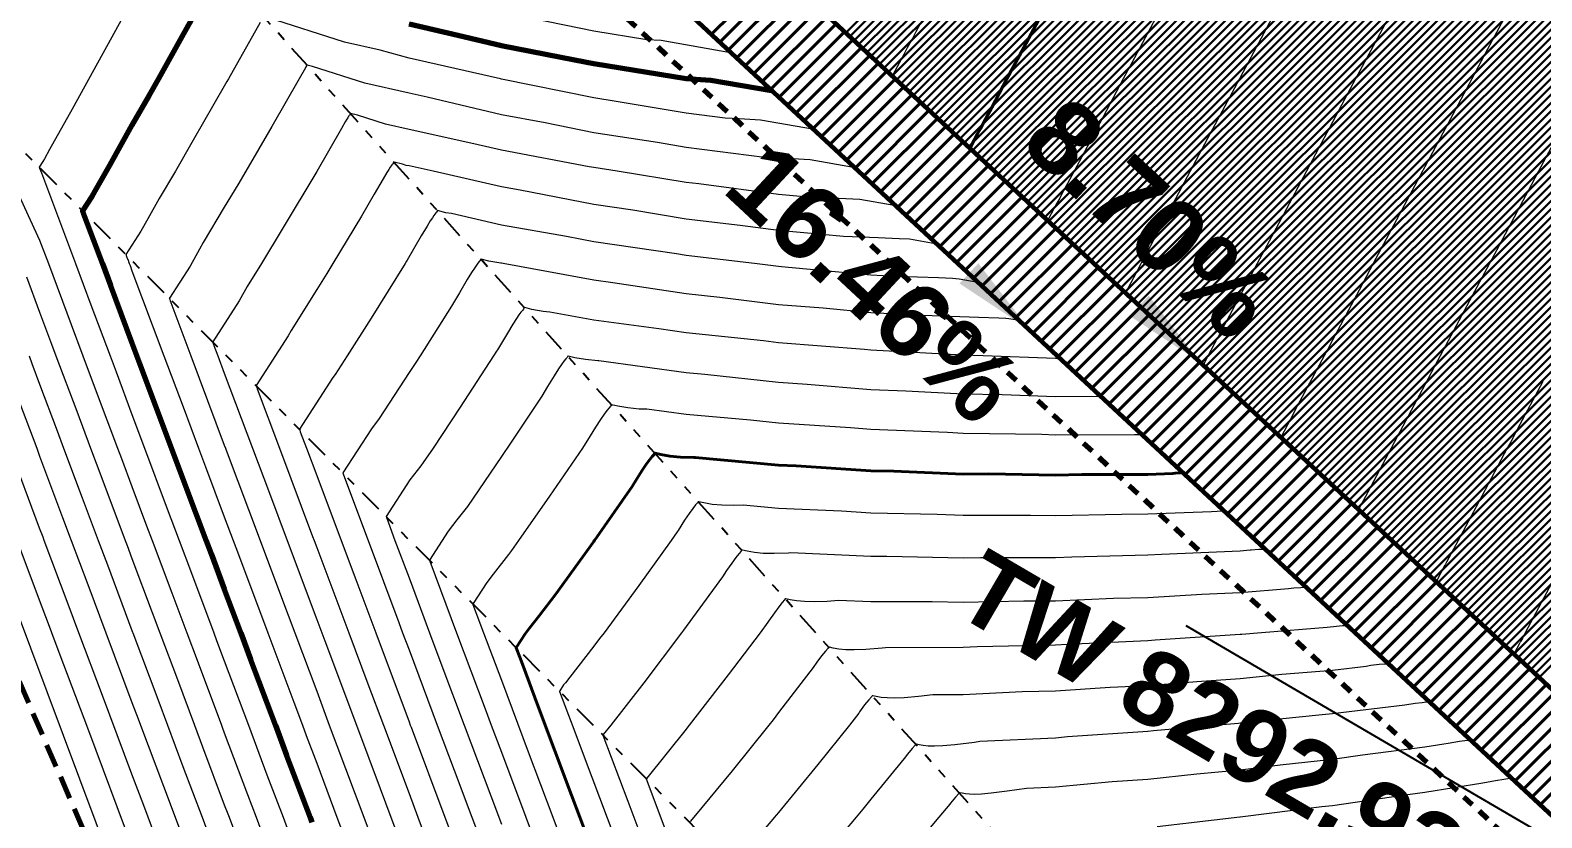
# Model space of a CAD drawing. Extents: x 2799052 to 2815686, y 1319509 to 1336143.
# Drawn here: x 2807522.79 to 2807539.16, y 1327773.64 to 1327782.17 of the extents above; entities that cross this region are included whole.
import ezdxf

# ---------------------------------------------------------------- set-up
doc = ezdxf.new("R2010")
doc.units = 0
doc.header["$LTSCALE"] = 0.5
doc.header["$MEASUREMENT"] = 0
for name, pattern in [('DASHED', [0.75, 0.5, -0.25]), ('DIVIDE', [1.25, 0.5, -0.25, 0, -0.25, 0, -0.25]), ('HIDDEN', [0.375, 0.25, -0.125])]:
    doc.linetypes.add(name, pattern=pattern)
for name, color, linetype, lineweight in [('C-PRKG-CONC', 2, 'Continuous', 40), ('C-Road-Asph-Hach', 110, 'Continuous', 30), ('C-Strm-Foun-Dran', 6, 'HIDDEN', 70), ('C-TOPO-BDRY', 5, 'DASHED', 70), ('C-Topo-Cont-10th', 8, 'Continuous', 13), ('C-TOPO-CONT-1FT', 7, 'Continuous', 40), ('C-TOPO-CONT-5FT', 6, 'Continuous', 70), ('C-Topo-Ridg', 160, 'DIVIDE', 25), ('C-TOPO-SLOP', 1, 'Continuous', 25), ('C-TOPO-SPOT', 2, 'Continuous', 25), ('C-WALL', 6, 'Continuous', 60), ('C-Wall-Hach', 130, 'Continuous', 40)]:
    doc.layers.add(name, color=color, linetype=linetype, lineweight=lineweight)
doc.layers.add('C-Road-Asph-Hach-Bdry', color=64, linetype='Continuous', lineweight=25, plot=False)
doc.layers.add('C-TOPO-USER', color=40, linetype='Continuous')
doc.styles.add('Swiss 721 BT', font='swissb.ttf', dxfattribs={"height": 2})

msp = doc.modelspace()

# ---------------------------------------------------------------- linework, layer by layer
at = {"layer": 'C-PRKG-CONC'}
msp.add_line((2807544.894, 1327769.795), (2807526.593, 1327786.827), dxfattribs=at)
at = {"layer": 'C-Road-Asph-Hach', "linetype": 'Continuous'}
for p, q in [((2807531.624, 1327782.145), (2807540.242, 1327790.763)), ((2807531.67, 1327782.103), (2807540.287, 1327790.72)), ((2807531.715, 1327782.06), (2807540.333, 1327790.677)), ((2807531.761, 1327782.018), (2807540.378, 1327790.634)), ((2807531.807, 1327781.975), (2807540.423, 1327790.591)), ((2807531.853, 1327781.932), (2807540.469, 1327790.548)), ((2807531.899, 1327781.89), (2807540.514, 1327790.505)), ((2807531.944, 1327781.847), (2807540.56, 1327790.462)), ((2807531.99, 1327781.804), (2807540.605, 1327790.419)), ((2807532.036, 1327781.762), (2807540.65, 1327790.376)), ((2807532.082, 1327781.719), (2807540.696, 1327790.333)), ((2807532.127, 1327781.677), (2807540.741, 1327790.29)), ((2807532.173, 1327781.634), (2807540.787, 1327790.247)), ((2807532.219, 1327781.591), (2807540.832, 1327790.204)), ((2807532.265, 1327781.549), (2807540.877, 1327790.161)), ((2807532.311, 1327781.506), (2807540.923, 1327790.118)), ((2807532.356, 1327781.464), (2807540.968, 1327790.075)), ((2807532.402, 1327781.421), (2807541.013, 1327790.032)), ((2807532.448, 1327781.378), (2807541.059, 1327789.989)), ((2807532.494, 1327781.336), (2807541.104, 1327789.946)), ((2807532.539, 1327781.293), (2807541.15, 1327789.903)), ((2807532.585, 1327781.251), (2807541.195, 1327789.86)), ((2807532.631, 1327781.208), (2807541.24, 1327789.817)), ((2807532.677, 1327781.165), (2807541.286, 1327789.774)), ((2807532.723, 1327781.123), (2807541.331, 1327789.731)), ((2807532.768, 1327781.08), (2807541.377, 1327789.688)), ((2807532.814, 1327781.038), (2807541.422, 1327789.645)), ((2807532.86, 1327780.995), (2807541.467, 1327789.602)), ((2807532.906, 1327780.952), (2807541.513, 1327789.559)), ((2807532.952, 1327780.91), (2807541.558, 1327789.516)), ((2807532.997, 1327780.867), (2807541.604, 1327789.473)), ((2807533.043, 1327780.825), (2807541.649, 1327789.43)), ((2807533.089, 1327780.782), (2807541.694, 1327789.387)), ((2807533.135, 1327780.739), (2807541.74, 1327789.344)), ((2807533.18, 1327780.697), (2807541.785, 1327789.301)), ((2807533.226, 1327780.654), (2807541.831, 1327789.258)), ((2807533.272, 1327780.611), (2807541.876, 1327789.215)), ((2807533.318, 1327780.569), (2807541.921, 1327789.172)), ((2807533.364, 1327780.526), (2807541.967, 1327789.129)), ((2807533.409, 1327780.484), (2807542.012, 1327789.087)), ((2807533.455, 1327780.441), (2807542.058, 1327789.044)), ((2807533.501, 1327780.398), (2807542.103, 1327789.001)), ((2807533.547, 1327780.356), (2807542.148, 1327788.958)), ((2807533.592, 1327780.313), (2807542.194, 1327788.915)), ((2807533.638, 1327780.271), (2807542.239, 1327788.872)), ((2807533.684, 1327780.228), (2807542.285, 1327788.829)), ((2807533.73, 1327780.185), (2807542.33, 1327788.786)), ((2807533.776, 1327780.143), (2807542.375, 1327788.743)), ((2807533.821, 1327780.1), (2807542.421, 1327788.7)), ((2807533.867, 1327780.058), (2807542.466, 1327788.657)), ((2807533.913, 1327780.015), (2807542.512, 1327788.614)), ((2807533.959, 1327779.972), (2807542.557, 1327788.571)), ((2807534.004, 1327779.93), (2807542.602, 1327788.528)), ((2807534.05, 1327779.887), (2807542.648, 1327788.485)), ((2807534.096, 1327779.845), (2807542.693, 1327788.442)), ((2807534.142, 1327779.802), (2807542.738, 1327788.399)), ((2807534.188, 1327779.759), (2807542.784, 1327788.356)), ((2807534.233, 1327779.717), (2807542.829, 1327788.313)), ((2807534.279, 1327779.674), (2807542.875, 1327788.27)), ((2807534.325, 1327779.632), (2807542.92, 1327788.227)), ((2807534.371, 1327779.589), (2807542.965, 1327788.184)), ((2807534.417, 1327779.546), (2807543.011, 1327788.141)), ((2807534.462, 1327779.504), (2807543.056, 1327788.098)), ((2807534.508, 1327779.461), (2807543.102, 1327788.055)), ((2807534.554, 1327779.418), (2807543.147, 1327788.012)), ((2807534.6, 1327779.376), (2807543.192, 1327787.969)), ((2807534.645, 1327779.333), (2807543.238, 1327787.926)), ((2807534.691, 1327779.291), (2807543.283, 1327787.883)), ((2807534.737, 1327779.248), (2807543.329, 1327787.84)), ((2807534.783, 1327779.205), (2807543.374, 1327787.797)), ((2807534.829, 1327779.163), (2807543.419, 1327787.754)), ((2807534.874, 1327779.12), (2807543.465, 1327787.711)), ((2807534.92, 1327779.078), (2807543.51, 1327787.668)), ((2807534.966, 1327779.035), (2807543.556, 1327787.625)), ((2807535.012, 1327778.992), (2807543.601, 1327787.582)), ((2807535.057, 1327778.95), (2807543.646, 1327787.539)), ((2807535.103, 1327778.907), (2807543.692, 1327787.496)), ((2807535.149, 1327778.865), (2807543.737, 1327787.453)), ((2807535.195, 1327778.822), (2807543.783, 1327787.41)), ((2807535.241, 1327778.779), (2807543.828, 1327787.367)), ((2807535.286, 1327778.737), (2807543.873, 1327787.324)), ((2807535.332, 1327778.694), (2807543.919, 1327787.281)), ((2807535.378, 1327778.652), (2807543.964, 1327787.238)), ((2807535.424, 1327778.609), (2807544.01, 1327787.195)), ((2807535.469, 1327778.566), (2807544.055, 1327787.152)), ((2807535.515, 1327778.524), (2807544.1, 1327787.109)), ((2807535.561, 1327778.481), (2807544.146, 1327787.066)), ((2807535.607, 1327778.439), (2807544.191, 1327787.023)), ((2807535.653, 1327778.396), (2807544.237, 1327786.98)), ((2807535.698, 1327778.353), (2807544.282, 1327786.937)), ((2807535.744, 1327778.311), (2807544.327, 1327786.894)), ((2807535.79, 1327778.268), (2807544.373, 1327786.851)), ((2807535.836, 1327778.225), (2807544.418, 1327786.808)), ((2807535.882, 1327778.183), (2807544.463, 1327786.765)), ((2807535.927, 1327778.14), (2807544.509, 1327786.722)), ((2807535.973, 1327778.098), (2807544.554, 1327786.679)), ((2807536.019, 1327778.055), (2807544.6, 1327786.636)), ((2807536.065, 1327778.012), (2807544.645, 1327786.593)), ((2807536.11, 1327777.97), (2807544.69, 1327786.55)), ((2807536.156, 1327777.927), (2807544.736, 1327786.507)), ((2807536.202, 1327777.885), (2807544.781, 1327786.464)), ((2807536.248, 1327777.842), (2807544.827, 1327786.421)), ((2807536.294, 1327777.799), (2807544.872, 1327786.378)), ((2807536.339, 1327777.757), (2807544.917, 1327786.335)), ((2807536.385, 1327777.714), (2807544.963, 1327786.292)), ((2807536.431, 1327777.672), (2807545.008, 1327786.249)), ((2807536.477, 1327777.629), (2807545.054, 1327786.206)), ((2807536.522, 1327777.586), (2807545.099, 1327786.163)), ((2807536.568, 1327777.544), (2807545.144, 1327786.12)), ((2807536.614, 1327777.501), (2807545.19, 1327786.077)), ((2807536.66, 1327777.459), (2807545.235, 1327786.034)), ((2807536.706, 1327777.416), (2807545.281, 1327785.991)), ((2807536.751, 1327777.373), (2807545.326, 1327785.948)), ((2807536.797, 1327777.331), (2807545.371, 1327785.905)), ((2807536.843, 1327777.288), (2807545.417, 1327785.862)), ((2807536.889, 1327777.246), (2807545.462, 1327785.819)), ((2807536.934, 1327777.203), (2807545.508, 1327785.776)), ((2807536.98, 1327777.16), (2807545.553, 1327785.733)), ((2807537.026, 1327777.118), (2807545.598, 1327785.69)), ((2807537.072, 1327777.075), (2807545.644, 1327785.647)), ((2807537.118, 1327777.032), (2807545.689, 1327785.604)), ((2807537.163, 1327776.99), (2807545.735, 1327785.561)), ((2807537.209, 1327776.947), (2807545.78, 1327785.518)), ((2807537.255, 1327776.905), (2807545.825, 1327785.475)), ((2807537.301, 1327776.862), (2807545.871, 1327785.432)), ((2807537.347, 1327776.819), (2807545.916, 1327785.389)), ((2807537.392, 1327776.777), (2807545.962, 1327785.346)), ((2807537.438, 1327776.734), (2807546.007, 1327785.303)), ((2807537.484, 1327776.692), (2807546.052, 1327785.26)), ((2807537.53, 1327776.649), (2807546.098, 1327785.217)), ((2807537.575, 1327776.606), (2807546.143, 1327785.174)), ((2807537.621, 1327776.564), (2807546.189, 1327785.131)), ((2807537.667, 1327776.521), (2807546.234, 1327785.088)), ((2807537.713, 1327776.479), (2807546.279, 1327785.045)), ((2807537.759, 1327776.436), (2807546.325, 1327785.002)), ((2807537.804, 1327776.393), (2807546.37, 1327784.959)), ((2807537.85, 1327776.351), (2807546.415, 1327784.916)), ((2807537.896, 1327776.308), (2807546.461, 1327784.873)), ((2807537.942, 1327776.266), (2807546.506, 1327784.83)), ((2807537.987, 1327776.223), (2807546.552, 1327784.787)), ((2807538.033, 1327776.18), (2807546.597, 1327784.744)), ((2807538.079, 1327776.138), (2807546.642, 1327784.701)), ((2807538.125, 1327776.095), (2807546.688, 1327784.658)), ((2807538.171, 1327776.053), (2807546.733, 1327784.615)), ((2807538.216, 1327776.01), (2807546.779, 1327784.572)), ((2807538.262, 1327775.967), (2807546.824, 1327784.529)), ((2807538.308, 1327775.925), (2807546.869, 1327784.486)), ((2807538.354, 1327775.882), (2807546.915, 1327784.443)), ((2807538.399, 1327775.839), (2807546.96, 1327784.4)), ((2807538.445, 1327775.797), (2807547.006, 1327784.357)), ((2807538.491, 1327775.754), (2807547.051, 1327784.314)), ((2807538.537, 1327775.712), (2807547.096, 1327784.271)), ((2807538.583, 1327775.669), (2807547.142, 1327784.228)), ((2807538.628, 1327775.626), (2807547.187, 1327784.185)), ((2807538.674, 1327775.584), (2807547.233, 1327784.142)), ((2807538.72, 1327775.541), (2807547.278, 1327784.099)), ((2807538.766, 1327775.499), (2807547.323, 1327784.056)), ((2807538.812, 1327775.456), (2807547.369, 1327784.013)), ((2807538.857, 1327775.413), (2807547.414, 1327783.97)), ((2807538.903, 1327775.371), (2807547.46, 1327783.927)), ((2807538.949, 1327775.328), (2807547.505, 1327783.884)), ((2807538.995, 1327775.286), (2807547.55, 1327783.841)), ((2807539.04, 1327775.243), (2807547.596, 1327783.798)), ((2807539.086, 1327775.2), (2807547.641, 1327783.755)), ((2807539.132, 1327775.158), (2807547.687, 1327783.712)), ((2807534.371, 1327779.589), (2807534.371, 1327779.589)), ((2807537.301, 1327776.862), (2807537.301, 1327776.862))]:
    msp.add_line(p, q, dxfattribs=at)
at = {"layer": 'C-Road-Asph-Hach-Bdry'}
msp.add_line((2807544.894, 1327769.795), (2807507.963, 1327804.165), dxfattribs=at)
msp.add_circle((2807368.688, 1327825.522), 8317.007, dxfattribs=at)
at = {"layer": 'C-Strm-Foun-Dran'}
msp.add_line((2807511.8, 1327798.546), (2807546.434, 1327766.313), dxfattribs=at)
at = {"layer": 'C-TOPO-BDRY'}
msp.add_line((2807520.891, 1327779.246, 8305.199), (2807526.788, 1327765.579, 8305.199), dxfattribs=at)
at = {"layer": 'C-Topo-Cont-10th'}
for points, elevation in [([(2807539.281, 1327785.644), (2807539.146, 1327785.392), (2807538.895, 1327784.922), (2807538.798, 1327784.74), (2807538.746, 1327784.644), (2807538.45, 1327784.089), (2807538.212, 1327783.644), (2807538.102, 1327783.437), (2807537.895, 1327783.049), (2807537.754, 1327782.785), (2807537.678, 1327782.644), (2807537.406, 1327782.133), (2807537.145, 1327781.644), (2807537.058, 1327781.481), (2807536.895, 1327781.175), (2807536.71, 1327780.828), (2807536.612, 1327780.644), (2807536.363, 1327780.176), (2807536.079, 1327779.644), (2807536.015, 1327779.523), (2807535.895, 1327779.298), (2807535.668, 1327778.871)], 8291.7), ([(2807539.27, 1327783.269), (2807538.936, 1327782.644), (2807538.922, 1327782.617), (2807538.895, 1327782.567), (2807538.574, 1327781.965), (2807538.403, 1327781.644), (2807538.226, 1327781.313), (2807537.895, 1327780.692), (2807537.878, 1327780.66), (2807537.869, 1327780.644), (2807537.531, 1327780.008), (2807537.337, 1327779.644), (2807537.183, 1327779.355), (2807536.895, 1327778.814), (2807536.836, 1327778.703), (2807536.805, 1327778.644)], 8291.6), ([(2807532.645, 1327782.644), (2807532.384, 1327782.155), (2807532.346, 1327782.083), (2807532.291, 1327781.981), (2807532.252, 1327781.909), (2807532.224, 1327781.856), (2807532.202, 1327781.815), (2807532.135, 1327781.688), (2807532.128, 1327781.676)], 8292.1), ([(2807523.895, 1327782.492), (2807523.248, 1327781.315), (2807523.002, 1327780.878), (2807522.947, 1327780.78), (2807522.929, 1327780.748), (2807522.89, 1327780.689), (2807522.89, 1327780.689), (2807522.89, 1327780.688), (2807522.89, 1327780.688), (2807522.891, 1327780.686), (2807522.892, 1327780.684), (2807522.894, 1327780.677), (2807522.914, 1327780.625), (2807523.282, 1327779.644), (2807523.449, 1327779.197), (2807523.657, 1327778.644), (2807523.722, 1327778.47), (2807523.895, 1327778.007), (2807524.031, 1327777.644), (2807524.267, 1327777.015), (2807524.406, 1327776.644), (2807524.539, 1327776.288), (2807524.781, 1327775.644), (2807524.812, 1327775.561), (2807524.895, 1327775.339), (2807525.156, 1327774.644), (2807525.357, 1327774.106), (2807525.531, 1327773.644), (2807525.63, 1327773.379)], 8295.1), ([(2807535.069, 1327782.469), (2807534.895, 1327782.143), (2807534.721, 1327781.817), (2807534.629, 1327781.644), (2807534.374, 1327781.165), (2807534.096, 1327780.644), (2807534.026, 1327780.513), (2807533.98, 1327780.428), (2807533.941, 1327780.353), (2807533.911, 1327780.297), (2807533.817, 1327780.12), (2807533.811, 1327780.11)], 8291.9), ([(2807525.283, 1327782.255), (2807524.939, 1327781.644), (2807524.923, 1327781.615), (2807524.895, 1327781.567), (2807524.559, 1327780.979), (2807524.367, 1327780.644), (2807524.191, 1327780.347), (2807524.067, 1327780.127), (2807523.992, 1327779.994), (2807523.83, 1327779.743), (2807523.829, 1327779.742), (2807523.829, 1327779.742), (2807523.831, 1327779.738), (2807523.833, 1327779.732), (2807523.837, 1327779.721), (2807523.848, 1327779.693), (2807523.849, 1327779.69), (2807523.866, 1327779.644), (2807523.874, 1327779.622), (2807523.895, 1327779.566), (2807524.241, 1327778.644), (2807524.448, 1327778.09), (2807524.616, 1327777.644), (2807524.692, 1327777.44), (2807524.895, 1327776.898), (2807524.991, 1327776.644), (2807525.048, 1327776.491), (2807525.365, 1327775.644), (2807525.647, 1327774.891), (2807525.74, 1327774.644), (2807525.782, 1327774.531), (2807525.895, 1327774.23), (2807526.115, 1327773.644), (2807526.247, 1327773.292)], 8294.9), ([(2807531.28, 1327781.1), (2807531.263, 1327781.1), (2807530.702, 1327781.198), (2807530.471, 1327781.211), (2807530.32, 1327781.218), (2807529.895, 1327781.272), (2807529.137, 1327781.401), (2807528.895, 1327781.439), (2807527.898, 1327781.641), (2807527.895, 1327781.642), (2807527.886, 1327781.644), (2807526.895, 1327781.869), (2807526.582, 1327781.956), (2807526.195, 1327782.044), (2807525.362, 1327782.309)], 8294.9), ([(2807530.39, 1327781.928), (2807530.376, 1327781.928), (2807529.626, 1327782.059), (2807529.471, 1327782.068), (2807528.895, 1327782.161), (2807528.243, 1327782.295)], 8295.1), ([(2807536.238, 1327782.301), (2807535.895, 1327781.659), (2807535.89, 1327781.649), (2807535.887, 1327781.644), (2807535.542, 1327780.997), (2807535.354, 1327780.644), (2807535.194, 1327780.344), (2807534.895, 1327779.782), (2807534.847, 1327779.692), (2807534.844, 1327779.687), (2807534.799, 1327779.602), (2807534.765, 1327779.537), (2807534.657, 1327779.335), (2807534.653, 1327779.326)], 8291.8), ([(2807531.724, 1327780.686), (2807531.707, 1327780.686), (2807531.24, 1327780.768), (2807531.048, 1327780.779), (2807530.746, 1327780.792), (2807529.895, 1327780.901), (2807529.585, 1327780.954), (2807528.895, 1327781.061), (2807528.371, 1327781.167), (2807527.895, 1327781.256), (2807527.091, 1327781.448), (2807526.895, 1327781.491), (2807526.418, 1327781.598), (2807525.85, 1327781.779), (2807525.791, 1327781.794), (2807525.789, 1327781.794), (2807525.779, 1327781.775), (2807525.773, 1327781.765), (2807525.705, 1327781.644), (2807525.409, 1327781.129), (2807525.128, 1327780.644), (2807525.041, 1327780.498), (2807524.895, 1327780.256), (2807524.667, 1327779.871), (2807524.627, 1327779.8), (2807524.524, 1327779.616), (2807524.3, 1327779.27), (2807524.299, 1327779.269), (2807524.299, 1327779.269), (2807524.301, 1327779.263), (2807524.304, 1327779.255), (2807524.309, 1327779.24), (2807524.316, 1327779.223), (2807524.533, 1327778.644), (2807524.895, 1327777.678), (2807524.908, 1327777.644), (2807524.916, 1327777.623), (2807525.283, 1327776.644), (2807525.515, 1327776.024), (2807525.658, 1327775.644), (2807525.895, 1327775.01), (2807526.032, 1327774.644), (2807526.115, 1327774.424), (2807526.407, 1327773.644), (2807526.714, 1327772.824)], 8294.8), ([(2807532.169, 1327780.272), (2807532.15, 1327780.272), (2807531.778, 1327780.337), (2807531.625, 1327780.346), (2807531.321, 1327780.36), (2807531.173, 1327780.366), (2807530.895, 1327780.391), (2807530.033, 1327780.506), (2807529.895, 1327780.522), (2807529.15, 1327780.644), (2807528.895, 1327780.683), (2807528.845, 1327780.693), (2807527.895, 1327780.871), (2807527.596, 1327780.942), (2807526.895, 1327781.096), (2807526.64, 1327781.153), (2807526.337, 1327781.25), (2807526.263, 1327781.269), (2807526.26, 1327781.268), (2807526.249, 1327781.249), (2807526.248, 1327781.247), (2807526.245, 1327781.244), (2807526.242, 1327781.239), (2807526.237, 1327781.233), (2807526.231, 1327781.223), (2807526.222, 1327781.208), (2807526.205, 1327781.179), (2807526.163, 1327781.108), (2807525.895, 1327780.643), (2807525.895, 1327780.643), (2807525.522, 1327780.016), (2807525.297, 1327779.644), (2807525.143, 1327779.395), (2807525.056, 1327779.239), (2807524.769, 1327778.797), (2807524.768, 1327778.796), (2807524.768, 1327778.795), (2807524.771, 1327778.789), (2807524.775, 1327778.778), (2807524.782, 1327778.759), (2807524.783, 1327778.755), (2807524.825, 1327778.644), (2807524.895, 1327778.457), (2807525.2, 1327777.644), (2807525.383, 1327777.156), (2807525.575, 1327776.644), (2807525.895, 1327775.789), (2807525.95, 1327775.644), (2807525.982, 1327775.556), (2807526.325, 1327774.644), (2807526.582, 1327773.957), (2807526.699, 1327773.644), (2807526.895, 1327773.121)], 8294.7), ([(2807539.394, 1327781.145), (2807539.127, 1327780.644), (2807539.046, 1327780.492), (2807538.895, 1327780.209), (2807538.699, 1327779.84), (2807538.594, 1327779.644), (2807538.351, 1327779.187), (2807538.062, 1327778.644), (2807538.004, 1327778.535), (2807537.895, 1327778.33), (2807537.657, 1327777.882), (2807537.53, 1327777.644), (2807537.31, 1327777.228)], 8291.5), ([(2807522.55, 1327780.644), (2807522.895, 1327779.896), (2807522.99, 1327779.644), (2807523.236, 1327778.985), (2807523.364, 1327778.644), (2807523.509, 1327778.258), (2807523.739, 1327777.644), (2807523.782, 1327777.53), (2807523.895, 1327777.228), (2807524.054, 1327776.803), (2807524.114, 1327776.644), (2807524.327, 1327776.075), (2807524.489, 1327775.644), (2807524.6, 1327775.348), (2807524.864, 1327774.644), (2807524.872, 1327774.621), (2807524.895, 1327774.56), (2807525.145, 1327773.893), (2807525.239, 1327773.644), (2807525.418, 1327773.166)], 8295.2), ([(2807532.614, 1327779.858), (2807532.593, 1327779.858), (2807532.316, 1327779.907), (2807532.202, 1327779.913), (2807531.975, 1327779.924), (2807531.601, 1327779.938), (2807530.895, 1327780.002), (2807530.481, 1327780.057), (2807529.895, 1327780.126), (2807529.318, 1327780.221), (2807528.895, 1327780.283), (2807528.1, 1327780.438), (2807527.895, 1327780.474), (2807527.156, 1327780.644), (2807526.895, 1327780.701), (2807526.863, 1327780.708), (2807526.825, 1327780.72), (2807526.734, 1327780.743), (2807526.731, 1327780.743), (2807526.721, 1327780.724), (2807526.716, 1327780.72), (2807526.71, 1327780.712), (2807526.703, 1327780.701), (2807526.692, 1327780.687), (2807526.678, 1327780.664), (2807526.656, 1327780.629), (2807526.616, 1327780.561), (2807526.519, 1327780.395), (2807526.382, 1327780.156), (2807526.071, 1327779.644), (2807526.004, 1327779.535), (2807525.895, 1327779.363), (2807525.62, 1327778.919), (2807525.588, 1327778.862), (2807525.239, 1327778.324), (2807525.238, 1327778.322), (2807525.238, 1327778.322), (2807525.241, 1327778.314), (2807525.246, 1327778.301), (2807525.251, 1327778.288), (2807525.492, 1327777.644), (2807525.85, 1327776.688), (2807525.867, 1327776.644), (2807525.895, 1327776.569), (2807526.242, 1327775.644), (2807526.45, 1327775.089), (2807526.617, 1327774.644), (2807526.895, 1327773.901), (2807526.992, 1327773.644), (2807527.049, 1327773.489)], 8294.6), ([(2807533.059, 1327779.444), (2807533.037, 1327779.444), (2807532.854, 1327779.476), (2807532.779, 1327779.481), (2807532.629, 1327779.488), (2807532.173, 1327779.505), (2807532.029, 1327779.51), (2807531.895, 1327779.517), (2807530.93, 1327779.609), (2807530.895, 1327779.612), (2807530.637, 1327779.644), (2807529.895, 1327779.731), (2807529.791, 1327779.748), (2807528.895, 1327779.879), (2807528.602, 1327779.937), (2807527.895, 1327780.061), (2807527.354, 1327780.185), (2807527.294, 1327780.195), (2807527.205, 1327780.218), (2807527.202, 1327780.217), (2807527.192, 1327780.2), (2807527.185, 1327780.192), (2807527.176, 1327780.18), (2807527.164, 1327780.164), (2807527.148, 1327780.14), (2807527.125, 1327780.106), (2807527.091, 1327780.049), (2807527.028, 1327779.944), (2807526.876, 1327779.682), (2807526.869, 1327779.67), (2807526.853, 1327779.644), (2807526.486, 1327779.053), (2807526.227, 1327778.644), (2807526.096, 1327778.442), (2807526.071, 1327778.409), (2807525.709, 1327777.851), (2807525.707, 1327777.849), (2807525.708, 1327777.849), (2807525.711, 1327777.839), (2807525.717, 1327777.824), (2807525.718, 1327777.821), (2807525.784, 1327777.644), (2807525.895, 1327777.348), (2807526.159, 1327776.644), (2807526.318, 1327776.221), (2807526.534, 1327775.644), (2807526.895, 1327774.68), (2807526.909, 1327774.644), (2807526.917, 1327774.622), (2807527.284, 1327773.644), (2807527.517, 1327773.022)], 8294.5), ([(2807533.503, 1327779.03), (2807533.48, 1327779.031), (2807533.392, 1327779.046), (2807533.356, 1327779.048), (2807533.283, 1327779.051), (2807533.063, 1327779.06), (2807532.458, 1327779.081), (2807531.895, 1327779.111), (2807531.378, 1327779.16), (2807530.895, 1327779.198), (2807530.262, 1327779.276), (2807529.895, 1327779.315), (2807529.102, 1327779.436), (2807528.895, 1327779.464), (2807527.916, 1327779.644), (2807527.895, 1327779.647), (2807527.89, 1327779.648), (2807527.76, 1327779.671), (2807527.677, 1327779.692), (2807527.673, 1327779.691), (2807527.663, 1327779.675), (2807527.654, 1327779.665), (2807527.641, 1327779.648), (2807527.624, 1327779.626), (2807527.603, 1327779.594), (2807527.573, 1327779.547), (2807527.525, 1327779.47), (2807527.44, 1327779.326), (2807527.356, 1327779.182), (2807527.015, 1327778.644), (2807526.967, 1327778.571), (2807526.895, 1327778.462), (2807526.573, 1327777.966), (2807526.487, 1327777.854), (2807526.179, 1327777.378), (2807526.177, 1327777.376), (2807526.177, 1327777.375), (2807526.181, 1327777.365), (2807526.185, 1327777.353), (2807526.451, 1327776.644), (2807526.785, 1327775.754), (2807526.826, 1327775.644), (2807526.895, 1327775.46), (2807527.201, 1327774.644), (2807527.384, 1327774.154), (2807527.576, 1327773.644), (2807527.895, 1327772.792)], 8294.4), ([(2807522.751, 1327779.5), (2807522.895, 1327779.116), (2807523.024, 1327778.772), (2807523.072, 1327778.644), (2807523.297, 1327778.045), (2807523.447, 1327777.644), (2807523.569, 1327777.318), (2807523.822, 1327776.644), (2807523.842, 1327776.59), (2807523.895, 1327776.448), (2807524.114, 1327775.863), (2807524.197, 1327775.644), (2807524.387, 1327775.136), (2807524.572, 1327774.644), (2807524.66, 1327774.408), (2807524.895, 1327773.78), (2807524.932, 1327773.681), (2807524.946, 1327773.644), (2807525.205, 1327772.954)], 8295.3), ([(2807533.948, 1327778.616), (2807533.924, 1327778.617), (2807533.922, 1327778.617), (2807533.895, 1327778.617), (2807533.111, 1327778.644), (2807532.887, 1327778.651), (2807531.895, 1327778.705), (2807531.827, 1327778.712), (2807530.895, 1327778.785), (2807530.734, 1327778.805), (2807529.895, 1327778.893), (2807529.6, 1327778.938), (2807528.895, 1327779.032), (2807528.42, 1327779.119), (2807528.348, 1327779.126), (2807528.225, 1327779.147), (2807528.148, 1327779.166), (2807528.143, 1327779.166), (2807528.135, 1327779.15), (2807528.123, 1327779.137), (2807528.106, 1327779.117), (2807528.085, 1327779.088), (2807528.058, 1327779.048), (2807528.02, 1327778.988), (2807527.96, 1327778.89), (2807527.852, 1327778.708), (2807527.844, 1327778.695), (2807527.811, 1327778.644), (2807527.45, 1327778.089), (2807527.155, 1327777.644), (2807527.05, 1327777.489), (2807527.022, 1327777.453), (2807526.904, 1327777.299), (2807526.649, 1327776.905), (2807526.646, 1327776.903), (2807526.647, 1327776.902), (2807526.651, 1327776.89), (2807526.653, 1327776.886), (2807526.743, 1327776.644), (2807526.895, 1327776.239), (2807527.118, 1327775.644), (2807527.252, 1327775.286), (2807527.493, 1327774.644), (2807527.852, 1327773.687), (2807527.868, 1327773.644), (2807527.895, 1327773.571)], 8294.3), ([(2807535.658, 1327778.851), (2807535.619, 1327778.778), (2807535.498, 1327778.551), (2807535.494, 1327778.543)], 8291.7), ([(2807535.668, 1327778.871), (2807535.658, 1327778.851)], 8291.7), ([(2807522.78, 1327778.644), (2807522.811, 1327778.56), (2807522.895, 1327778.337), (2807523.084, 1327777.833), (2807523.155, 1327777.644), (2807523.357, 1327777.105), (2807523.53, 1327776.644), (2807523.629, 1327776.378), (2807523.895, 1327775.669), (2807523.902, 1327775.65), (2807523.905, 1327775.644), (2807524.175, 1327774.923), (2807524.279, 1327774.644), (2807524.447, 1327774.196), (2807524.654, 1327773.644), (2807524.72, 1327773.468)], 8295.4), ([(2807534.393, 1327778.202), (2807534.371, 1327778.203), (2807534.337, 1327778.202), (2807533.895, 1327778.201), (2807533.318, 1327778.221), (2807532.895, 1327778.227), (2807532.276, 1327778.262), (2807531.895, 1327778.277), (2807531.205, 1327778.334), (2807530.895, 1327778.354), (2807530.097, 1327778.442), (2807529.895, 1327778.459), (2807528.949, 1327778.59), (2807528.941, 1327778.59), (2807528.806, 1327778.603), (2807528.691, 1327778.623), (2807528.619, 1327778.641), (2807528.614, 1327778.64), (2807528.606, 1327778.625), (2807528.592, 1327778.61), (2807528.572, 1327778.585), (2807528.546, 1327778.55), (2807528.513, 1327778.502), (2807528.467, 1327778.429), (2807528.395, 1327778.311), (2807528.332, 1327778.206), (2807527.958, 1327777.644), (2807527.933, 1327777.606), (2807527.895, 1327777.552), (2807527.527, 1327777.012), (2807527.414, 1327776.866), (2807527.32, 1327776.743), (2807527.118, 1327776.432), (2807527.116, 1327776.429), (2807527.116, 1327776.429), (2807527.12, 1327776.419), (2807527.41, 1327775.644), (2807527.72, 1327774.819), (2807527.785, 1327774.644), (2807527.895, 1327774.351), (2807528.16, 1327773.644), (2807528.319, 1327773.219)], 8294.2), ([(2807536.805, 1327778.644), (2807536.489, 1327778.05), (2807536.473, 1327778.019), (2807536.339, 1327777.767), (2807536.336, 1327777.76)], 8291.6), ([(2807522.599, 1327778.347), (2807522.863, 1327777.644), (2807522.895, 1327777.557), (2807523.144, 1327776.893), (2807523.238, 1327776.644), (2807523.417, 1327776.165), (2807523.612, 1327775.644), (2807523.895, 1327774.889), (2807523.962, 1327774.711), (2807523.987, 1327774.644), (2807524.235, 1327773.983), (2807524.362, 1327773.644), (2807524.507, 1327773.256), (2807524.737, 1327772.644), (2807524.895, 1327772.222), (2807525.053, 1327771.801), (2807525.112, 1327771.644), (2807525.325, 1327771.074), (2807525.487, 1327770.644), (2807525.841, 1327769.697), (2807525.871, 1327769.618)], 8295.5), ([(2807539.172, 1327778.367), (2807538.895, 1327777.846), (2807538.825, 1327777.714), (2807538.787, 1327777.644), (2807538.478, 1327777.061), (2807538.257, 1327776.644), (2807538.131, 1327776.407), (2807538.127, 1327776.4), (2807538.116, 1327776.378)], 8291.4), ([(2807534.838, 1327777.788), (2807534.817, 1327777.789), (2807534.751, 1327777.787), (2807533.895, 1327777.785), (2807533.749, 1327777.79), (2807532.895, 1327777.804), (2807532.725, 1327777.813), (2807531.895, 1327777.846), (2807531.675, 1327777.864), (2807530.895, 1327777.913), (2807530.592, 1327777.947), (2807529.895, 1327778.008), (2807529.472, 1327778.067), (2807529.388, 1327778.068), (2807529.263, 1327778.08), (2807529.157, 1327778.099), (2807529.091, 1327778.115), (2807529.085, 1327778.114), (2807529.077, 1327778.1), (2807529.061, 1327778.082), (2807529.037, 1327778.053), (2807529.007, 1327778.013), (2807528.969, 1327777.955), (2807528.914, 1327777.87), (2807528.829, 1327777.732), (2807528.821, 1327777.718), (2807528.772, 1327777.644), (2807528.416, 1327777.123), (2807528.082, 1327776.644), (2807528.004, 1327776.535), (2807527.971, 1327776.492), (2807527.805, 1327776.278), (2807527.737, 1327776.188), (2807527.588, 1327775.959), (2807527.586, 1327775.956), (2807527.586, 1327775.955), (2807527.587, 1327775.951), (2807527.703, 1327775.644), (2807527.895, 1327775.13), (2807528.187, 1327774.352), (2807528.452, 1327773.644), (2807528.786, 1327772.752)], 8294.1), ([(2807524.228, 1327771.512), (2807524.222, 1327771.541), (2807524.188, 1327771.723), (2807524.171, 1327771.815), (2807523.685, 1327773.111), (2807522.443, 1327776.424), (2807522.259, 1327776.915), (2807522.041, 1327777.498), (2807521.986, 1327777.644), (2807521.961, 1327777.71), (2807521.895, 1327777.887)], 8295.8), ([(2807524.295, 1327773.043), (2807524.07, 1327773.644), (2807524.022, 1327773.771), (2807523.895, 1327774.11), (2807523.575, 1327774.964), (2807523.32, 1327775.644), (2807523.204, 1327775.953), (2807522.945, 1327776.644), (2807522.932, 1327776.68), (2807522.895, 1327776.778), (2807522.571, 1327777.644)], 8295.6), ([(2807537.177, 1327776.977), (2807537.18, 1327776.982), (2807537.305, 1327777.219), (2807537.31, 1327777.228)], 8291.5), ([(2807525.924, 1327767.58), (2807525.945, 1327767.76), (2807525.954, 1327767.838), (2807525.679, 1327768.572), (2807525.545, 1327768.928), (2807525.452, 1327769.178), (2807524.907, 1327770.632), (2807524.902, 1327770.644), (2807524.9, 1327770.649), (2807524.895, 1327770.663), (2807524.307, 1327772.232), (2807524.153, 1327772.644), (2807524.082, 1327772.831), (2807523.895, 1327773.331), (2807523.426, 1327774.581), (2807523.108, 1327775.431), (2807523.028, 1327775.644), (2807522.992, 1327775.74), (2807522.895, 1327775.998), (2807522.508, 1327777.03)], 8295.7), ([(2807535.727, 1327776.96), (2807535.71, 1327776.961), (2807535.645, 1327776.959), (2807535.584, 1327776.954), (2807534.895, 1327776.927), (2807534.613, 1327776.926), (2807533.895, 1327776.91), (2807533.624, 1327776.914), (2807532.895, 1327776.913), (2807532.614, 1327776.924), (2807531.895, 1327776.939), (2807531.578, 1327776.96), (2807530.895, 1327776.99), (2807530.513, 1327777.026), (2807530.413, 1327777.022), (2807530.282, 1327777.025), (2807530.178, 1327777.035), (2807530.089, 1327777.05), (2807530.033, 1327777.064), (2807530.027, 1327777.063), (2807530.02, 1327777.051), (2807529.998, 1327777.028), (2807529.968, 1327776.989), (2807529.929, 1327776.937), (2807529.879, 1327776.863), (2807529.808, 1327776.752), (2807529.8, 1327776.739), (2807529.733, 1327776.644), (2807529.383, 1327776.156), (2807529.007, 1327775.644), (2807528.959, 1327775.58), (2807528.895, 1327775.498), (2807528.635, 1327775.163), (2807528.589, 1327775.103), (2807528.569, 1327775.078), (2807528.528, 1327775.013), (2807528.525, 1327775.01), (2807528.525, 1327775.009), (2807528.679, 1327774.599), (2807528.79, 1327774.301), (2807529.122, 1327773.417)], 8293.9), ([(2807536.172, 1327776.546), (2807536.157, 1327776.547), (2807536.098, 1327776.545), (2807536.013, 1327776.539), (2807536.002, 1327776.537), (2807535.895, 1327776.529), (2807535.045, 1327776.493), (2807534.895, 1327776.484), (2807534.074, 1327776.464), (2807533.895, 1327776.457), (2807533.083, 1327776.455), (2807532.895, 1327776.451), (2807532.069, 1327776.469), (2807531.895, 1327776.469), (2807531.03, 1327776.509), (2807531.005, 1327776.506), (2807530.848, 1327776.501), (2807530.73, 1327776.503), (2807530.635, 1327776.512), (2807530.555, 1327776.526), (2807530.505, 1327776.539), (2807530.497, 1327776.538), (2807530.491, 1327776.526), (2807530.467, 1327776.5), (2807530.433, 1327776.458), (2807530.39, 1327776.399), (2807530.334, 1327776.317), (2807530.29, 1327776.248), (2807529.895, 1327775.711), (2807529.867, 1327775.672), (2807529.846, 1327775.644), (2807529.436, 1327775.102), (2807529.08, 1327774.644), (2807528.998, 1327774.541), (2807528.997, 1327774.54), (2807528.994, 1327774.536), (2807528.994, 1327774.536), (2807529.263, 1327773.82), (2807529.458, 1327773.299)], 8293.8), ([(2807538.018, 1327776.194), (2807538.02, 1327776.198), (2807538.116, 1327776.378)], 8291.4), ([(2807539.299, 1327776.24), (2807538.983, 1327775.644), (2807538.952, 1327775.586), (2807538.951, 1327775.583), (2807538.935, 1327775.552), (2807538.927, 1327775.537)], 8291.3), ([(2807536.617, 1327776.132), (2807536.603, 1327776.133), (2807536.551, 1327776.132), (2807536.476, 1327776.126), (2807536.42, 1327776.118), (2807535.895, 1327776.077), (2807535.479, 1327776.06), (2807534.895, 1327776.023), (2807534.524, 1327776.014), (2807533.895, 1327775.987), (2807533.552, 1327775.986), (2807532.895, 1327775.972), (2807532.559, 1327775.979), (2807531.895, 1327775.979), (2807531.544, 1327775.995), (2807531.422, 1327775.984), (2807531.282, 1327775.979), (2807531.177, 1327775.982), (2807531.092, 1327775.99), (2807531.021, 1327776.002), (2807530.976, 1327776.013), (2807530.968, 1327776.012), (2807530.962, 1327776.001), (2807530.936, 1327775.973), (2807530.898, 1327775.926), (2807530.851, 1327775.861), (2807530.789, 1327775.77), (2807530.781, 1327775.758), (2807530.697, 1327775.644), (2807530.352, 1327775.187), (2807529.93, 1327774.644), (2807529.914, 1327774.624), (2807529.895, 1327774.601), (2807529.469, 1327774.07), (2807529.467, 1327774.067), (2807529.464, 1327774.063), (2807529.464, 1327774.062), (2807529.847, 1327773.041)], 8293.7), ([(2807537.062, 1327775.719), (2807537.05, 1327775.719), (2807537.005, 1327775.718), (2807536.939, 1327775.713), (2807536.839, 1327775.7), (2807536.127, 1327775.644), (2807535.913, 1327775.626), (2807535.895, 1327775.624), (2807534.975, 1327775.564), (2807534.895, 1327775.557), (2807534.021, 1327775.518), (2807533.895, 1327775.51), (2807533.049, 1327775.49), (2807532.895, 1327775.483), (2807532.056, 1327775.482), (2807532.019, 1327775.478), (2807531.84, 1327775.462), (2807531.717, 1327775.458), (2807531.624, 1327775.46), (2807531.55, 1327775.467), (2807531.487, 1327775.478), (2807531.447, 1327775.488), (2807531.439, 1327775.486), (2807531.434, 1327775.477), (2807531.405, 1327775.445), (2807531.363, 1327775.394), (2807531.312, 1327775.324), (2807531.273, 1327775.266), (2807530.895, 1327774.779), (2807530.837, 1327774.702), (2807530.791, 1327774.644), (2807530.393, 1327774.146), (2807529.979, 1327773.644), (2807529.94, 1327773.598)], 8293.6), ([(2807538.86, 1327775.411), (2807538.861, 1327775.414), (2807538.927, 1327775.537)], 8291.3), ([(2807537.506, 1327775.305), (2807537.496, 1327775.305), (2807537.458, 1327775.304), (2807537.402, 1327775.299), (2807537.31, 1327775.288), (2807537.259, 1327775.279), (2807536.895, 1327775.236), (2807536.348, 1327775.191), (2807535.895, 1327775.144), (2807535.426, 1327775.113), (2807534.895, 1327775.068), (2807534.489, 1327775.049), (2807533.895, 1327775.01), (2807533.536, 1327775.002), (2807532.895, 1327774.973), (2807532.566, 1327774.972), (2807532.413, 1327774.954), (2807532.258, 1327774.94), (2807532.151, 1327774.936), (2807532.071, 1327774.938), (2807532.007, 1327774.944), (2807531.953, 1327774.954), (2807531.919, 1327774.962), (2807531.91, 1327774.961), (2807531.905, 1327774.952), (2807531.874, 1327774.918), (2807531.829, 1327774.862), (2807531.773, 1327774.786), (2807531.765, 1327774.774), (2807531.664, 1327774.644), (2807531.322, 1327774.216), (2807530.895, 1327773.697), (2807530.871, 1327773.667), (2807530.852, 1327773.644)], 8293.5), ([(2807537.951, 1327774.891), (2807537.943, 1327774.891), (2807537.911, 1327774.89), (2807537.865, 1327774.886), (2807537.79, 1327774.877), (2807537.68, 1327774.858), (2807536.895, 1327774.765), (2807536.783, 1327774.756), (2807535.895, 1327774.663), (2807535.876, 1327774.662), (2807535.659, 1327774.644), (2807534.958, 1327774.581), (2807534.895, 1327774.574), (2807534.024, 1327774.515), (2807533.895, 1327774.503), (2807533.075, 1327774.464), (2807533.02, 1327774.456), (2807532.806, 1327774.429), (2807532.675, 1327774.418), (2807532.586, 1327774.415), (2807532.518, 1327774.416), (2807532.464, 1327774.421), (2807532.419, 1327774.429), (2807532.39, 1327774.437), (2807532.381, 1327774.435), (2807532.376, 1327774.427), (2807532.342, 1327774.39), (2807532.294, 1327774.33), (2807532.258, 1327774.281), (2807531.895, 1327773.839), (2807531.808, 1327773.731), (2807531.736, 1327773.644), (2807531.35, 1327773.188)], 8293.4), ([(2807538.146, 1327774.445), (2807538.102, 1327774.437), (2807537.895, 1327774.403), (2807537.219, 1327774.319), (2807536.895, 1327774.272), (2807536.329, 1327774.21), (2807535.895, 1327774.154), (2807535.426, 1327774.112), (2807534.895, 1327774.054), (2807534.51, 1327774.028), (2807533.895, 1327773.972), (2807533.581, 1327773.957), (2807533.373, 1327773.927), (2807533.199, 1327773.905), (2807533.093, 1327773.896), (2807533.02, 1327773.893), (2807532.966, 1327773.895), (2807532.922, 1327773.899), (2807532.885, 1327773.905), (2807532.861, 1327773.911), (2807532.851, 1327773.91), (2807532.847, 1327773.902), (2807532.811, 1327773.863), (2807532.759, 1327773.799), (2807532.751, 1327773.787), (2807532.633, 1327773.644), (2807532.295, 1327773.244)], 8293.3), ([(2807538.396, 1327774.477), (2807538.389, 1327774.477), (2807538.365, 1327774.476), (2807538.329, 1327774.473), (2807538.269, 1327774.466), (2807538.146, 1327774.445)], 8293.3), ([(2807538.841, 1327774.063), (2807538.836, 1327774.063), (2807538.818, 1327774.063), (2807538.792, 1327774.06), (2807538.749, 1327774.055), (2807538.659, 1327774.04)], 8293.2), ([(2807538.659, 1327774.04), (2807538.524, 1327774.014), (2807537.895, 1327773.912), (2807537.656, 1327773.882), (2807536.895, 1327773.77), (2807536.781, 1327773.758), (2807535.895, 1327773.644), (2807535.895, 1327773.644), (2807535.892, 1327773.644), (2807534.997, 1327773.542)], 8293.2), ([(2807530.852, 1327773.644), (2807530.412, 1327773.127), (2807530.409, 1327773.124), (2807530.405, 1327773.12), (2807530.403, 1327773.117), (2807530.403, 1327773.116), (2807530.98, 1327771.577), (2807530.991, 1327771.548), (2807531.33, 1327770.644), (2807531.591, 1327769.948), (2807531.705, 1327769.644), (2807531.895, 1327769.136), (2807532.08, 1327768.644), (2807532.207, 1327768.331), (2807532.482, 1327767.644), (2807532.895, 1327766.766), (2807532.957, 1327766.644), (2807533.048, 1327766.491), (2807533.532, 1327765.644), (2807533.895, 1327765.081), (2807534.074, 1327764.822), (2807534.096, 1327764.796)], 8293.5)]:
    msp.add_lwpolyline(points, dxfattribs=dict(at, elevation=elevation))
at = {"layer": 'C-TOPO-CONT-1FT'}
for points, elevation in [([(2807533.895, 1327782.627), (2807533.553, 1327781.986), (2807533.37, 1327781.644), (2807533.205, 1327781.334), (2807533.162, 1327781.254), (2807533.116, 1327781.168), (2807533.082, 1327781.105), (2807533.056, 1327781.056), (2807532.976, 1327780.904), (2807532.97, 1327780.893)], 8292), ([(2807535.283, 1327777.374), (2807535.264, 1327777.375), (2807535.191, 1327777.373), (2807535.167, 1327777.371), (2807534.895, 1327777.36), (2807534.181, 1327777.358), (2807533.895, 1327777.352), (2807533.175, 1327777.364), (2807532.895, 1327777.363), (2807532.145, 1327777.394), (2807531.895, 1327777.399), (2807531.086, 1327777.453), (2807530.895, 1327777.461), (2807529.995, 1327777.544), (2807529.979, 1327777.543), (2807529.835, 1327777.547), (2807529.72, 1327777.558), (2807529.623, 1327777.574), (2807529.562, 1327777.59), (2807529.556, 1327777.589), (2807529.548, 1327777.576), (2807529.529, 1327777.555), (2807529.502, 1327777.521), (2807529.468, 1327777.475), (2807529.424, 1327777.409), (2807529.361, 1327777.311), (2807529.31, 1327777.228), (2807528.902, 1327776.644), (2807528.899, 1327776.64), (2807528.895, 1327776.634), (2807528.481, 1327776.058), (2807528.303, 1327775.828), (2807528.197, 1327775.691), (2807528.153, 1327775.633), (2807528.058, 1327775.486), (2807528.055, 1327775.483), (2807528.055, 1327775.482), (2807528.095, 1327775.378), (2807528.123, 1327775.302), (2807528.294, 1327774.846), (2807528.654, 1327773.884), (2807528.744, 1327773.644), (2807528.895, 1327773.242)], 8294)]:
    msp.add_lwpolyline(points, dxfattribs=dict(at, elevation=elevation))
at = {"layer": 'C-TOPO-CONT-5FT', "elevation": 8295}
for points in [[(2807524.737, 1327782.644), (2807524.436, 1327782.102), (2807524.182, 1327781.644), (2807524.078, 1327781.461), (2807523.895, 1327781.143), (2807523.65, 1327780.708), (2807523.507, 1327780.453), (2807523.461, 1327780.371), (2807523.36, 1327780.216), (2807523.36, 1327780.215), (2807523.36, 1327780.215), (2807523.36, 1327780.213), (2807523.362, 1327780.209), (2807523.364, 1327780.202), (2807523.371, 1327780.185), (2807523.381, 1327780.157), (2807523.574, 1327779.644), (2807523.661, 1327779.41), (2807523.895, 1327778.787), (2807523.949, 1327778.644), (2807523.981, 1327778.558), (2807524.324, 1327777.644), (2807524.479, 1327777.228), (2807524.698, 1327776.644), (2807524.752, 1327776.501), (2807524.895, 1327776.119), (2807525.073, 1327775.644), (2807525.18, 1327775.359), (2807525.448, 1327774.644), (2807525.57, 1327774.318), (2807525.823, 1327773.644), (2807525.843, 1327773.591)], [(2807530.835, 1327781.514), (2807530.82, 1327781.514), (2807530.164, 1327781.628), (2807529.895, 1327781.644), (2807528.895, 1327781.806), (2807528.69, 1327781.848), (2807527.895, 1327782.002), (2807527.423, 1327782.116), (2807526.895, 1327782.236)]]:
    msp.add_lwpolyline(points, dxfattribs=at)
at = {"layer": 'C-Topo-Ridg'}
for p, q in [((2807536.803, 1327769.498, 8292.461), (2807524.083, 1327783.699, 8292.461)), ((2807535.283, 1327768.198, 8292.461), (2807522.596, 1327780.984, 8292.461))]:
    msp.add_line(p, q, dxfattribs=at)
at = {"layer": 'C-TOPO-SLOP', "linetype": 'Continuous'}
for p, q in [((2807532.958, 1327779.537), (2807531.787, 1327780.628)), ((2807534.802, 1327779.187), (2807533.631, 1327780.277))]:
    msp.add_line(p, q, dxfattribs=at)
at = {"layer": 'C-TOPO-SLOP', "linetype": 'Continuous', "lineweight": 25}
for points in [[(2807533.06, 1327779.647), (2807533.617, 1327778.924), (2807532.856, 1327779.428)], [(2807534.905, 1327779.297), (2807535.461, 1327778.574), (2807534.7, 1327779.077)]]:
    msp.add_solid(points, dxfattribs=at)
at = {"layer": 'C-TOPO-SPOT', "color": 2, "linetype": 'Continuous', "lineweight": 25}
msp.add_line((2807540.025, 1327772.961, 8292.934), (2807535.31, 1327775.719, 8293.575), dxfattribs=at)
at = {"layer": 'C-TOPO-USER'}
for points, elevation in [([(2807524.737, 1327782.644), (2807524.436, 1327782.102), (2807524.182, 1327781.644), (2807524.078, 1327781.461), (2807523.895, 1327781.143), (2807523.65, 1327780.708), (2807523.507, 1327780.453), (2807523.461, 1327780.371), (2807523.36, 1327780.216), (2807523.36, 1327780.215), (2807523.36, 1327780.215), (2807523.36, 1327780.213), (2807523.362, 1327780.209), (2807523.364, 1327780.202), (2807523.371, 1327780.185), (2807523.381, 1327780.157), (2807523.574, 1327779.644), (2807523.661, 1327779.41), (2807523.895, 1327778.787), (2807523.949, 1327778.644), (2807523.981, 1327778.558), (2807524.324, 1327777.644), (2807524.479, 1327777.228), (2807524.698, 1327776.644), (2807524.752, 1327776.501), (2807524.895, 1327776.119), (2807525.073, 1327775.644), (2807525.18, 1327775.359), (2807525.448, 1327774.644), (2807525.57, 1327774.318), (2807525.823, 1327773.644), (2807525.843, 1327773.591)], 8295), ([(2807533.895, 1327782.627), (2807533.553, 1327781.986), (2807533.37, 1327781.644), (2807533.205, 1327781.334), (2807533.162, 1327781.254), (2807533.116, 1327781.168), (2807533.082, 1327781.105), (2807533.056, 1327781.056), (2807532.976, 1327780.904), (2807532.97, 1327780.893)], 8292), ([(2807530.835, 1327781.514), (2807530.82, 1327781.514), (2807530.164, 1327781.628), (2807529.895, 1327781.644), (2807528.895, 1327781.806), (2807528.69, 1327781.848), (2807527.895, 1327782.002), (2807527.423, 1327782.116), (2807526.895, 1327782.236)], 8295), ([(2807535.283, 1327777.374), (2807535.264, 1327777.375), (2807535.191, 1327777.373), (2807535.167, 1327777.371), (2807534.895, 1327777.36), (2807534.181, 1327777.358), (2807533.895, 1327777.352), (2807533.175, 1327777.364), (2807532.895, 1327777.363), (2807532.145, 1327777.394), (2807531.895, 1327777.399), (2807531.086, 1327777.453), (2807530.895, 1327777.461), (2807529.995, 1327777.544), (2807529.979, 1327777.543), (2807529.835, 1327777.547), (2807529.72, 1327777.558), (2807529.623, 1327777.574), (2807529.562, 1327777.59), (2807529.556, 1327777.589), (2807529.548, 1327777.576), (2807529.529, 1327777.555), (2807529.502, 1327777.521), (2807529.468, 1327777.475), (2807529.424, 1327777.409), (2807529.361, 1327777.311), (2807529.31, 1327777.228), (2807528.902, 1327776.644), (2807528.899, 1327776.64), (2807528.895, 1327776.634), (2807528.481, 1327776.058), (2807528.303, 1327775.828), (2807528.197, 1327775.691), (2807528.153, 1327775.633), (2807528.058, 1327775.486), (2807528.055, 1327775.483), (2807528.055, 1327775.482), (2807528.095, 1327775.378), (2807528.123, 1327775.302), (2807528.294, 1327774.846), (2807528.654, 1327773.884), (2807528.744, 1327773.644), (2807528.895, 1327773.242)], 8294)]:
    msp.add_lwpolyline(points, dxfattribs=dict(at, elevation=elevation))
at = {"layer": 'C-WALL'}
for p, q in [((2807548.554, 1327766.389), (2807512.411, 1327800.026)), ((2807512.003, 1327799.039), (2807547.141, 1327766.338))]:
    msp.add_line(p, q, dxfattribs=at)
at = {"layer": 'C-Wall-Hach', "linetype": 'Continuous'}
for p, q in [((2807530.172, 1327782.13), (2807530.88, 1327782.838)), ((2807530.264, 1327782.045), (2807530.971, 1327782.753)), ((2807530.355, 1327781.96), (2807531.063, 1327782.667)), ((2807530.447, 1327781.875), (2807531.155, 1327782.582)), ((2807530.539, 1327781.789), (2807531.246, 1327782.497)), ((2807530.63, 1327781.704), (2807531.338, 1327782.412)), ((2807530.722, 1327781.619), (2807531.429, 1327782.326)), ((2807530.813, 1327781.534), (2807531.521, 1327782.241)), ((2807530.905, 1327781.448), (2807531.612, 1327782.156)), ((2807530.996, 1327781.363), (2807531.704, 1327782.071)), ((2807531.088, 1327781.278), (2807531.795, 1327781.986)), ((2807531.179, 1327781.193), (2807531.887, 1327781.9)), ((2807531.271, 1327781.108), (2807531.979, 1327781.815)), ((2807531.363, 1327781.022), (2807532.07, 1327781.73)), ((2807531.454, 1327780.937), (2807532.162, 1327781.645)), ((2807531.546, 1327780.852), (2807532.253, 1327781.56)), ((2807531.637, 1327780.767), (2807532.345, 1327781.474)), ((2807531.088, 1327781.278), (2807531.088, 1327781.278)), ((2807531.729, 1327780.682), (2807532.436, 1327781.389)), ((2807531.82, 1327780.596), (2807532.528, 1327781.304)), ((2807531.912, 1327780.511), (2807532.62, 1327781.219)), ((2807532.004, 1327780.426), (2807532.711, 1327781.133)), ((2807532.095, 1327780.341), (2807532.803, 1327781.048)), ((2807532.187, 1327780.255), (2807532.894, 1327780.963)), ((2807532.278, 1327780.17), (2807532.986, 1327780.878)), ((2807532.37, 1327780.085), (2807533.077, 1327780.793)), ((2807532.461, 1327780), (2807533.169, 1327780.707)), ((2807532.553, 1327779.915), (2807533.26, 1327780.622)), ((2807532.644, 1327779.829), (2807533.352, 1327780.537)), ((2807532.736, 1327779.744), (2807533.444, 1327780.452)), ((2807532.828, 1327779.659), (2807533.535, 1327780.367)), ((2807532.919, 1327779.574), (2807533.627, 1327780.281)), ((2807533.011, 1327779.489), (2807533.718, 1327780.196)), ((2807533.102, 1327779.403), (2807533.81, 1327780.111)), ((2807533.194, 1327779.318), (2807533.901, 1327780.026)), ((2807533.285, 1327779.233), (2807533.993, 1327779.94)), ((2807533.377, 1327779.148), (2807534.085, 1327779.855)), ((2807533.469, 1327779.062), (2807534.176, 1327779.77)), ((2807533.56, 1327778.977), (2807534.268, 1327779.685)), ((2807533.652, 1327778.892), (2807534.359, 1327779.6)), ((2807533.743, 1327778.807), (2807534.451, 1327779.514)), ((2807533.835, 1327778.722), (2807534.542, 1327779.429)), ((2807533.926, 1327778.636), (2807534.634, 1327779.344)), ((2807534.018, 1327778.551), (2807534.725, 1327779.259)), ((2807534.109, 1327778.466), (2807534.817, 1327779.174)), ((2807534.201, 1327778.381), (2807534.909, 1327779.088)), ((2807534.293, 1327778.296), (2807535, 1327779.003)), ((2807534.384, 1327778.21), (2807535.092, 1327778.918)), ((2807534.476, 1327778.125), (2807535.183, 1327778.833)), ((2807534.567, 1327778.04), (2807535.275, 1327778.747)), ((2807534.659, 1327777.955), (2807535.366, 1327778.662)), ((2807534.75, 1327777.869), (2807535.458, 1327778.577)), ((2807534.842, 1327777.784), (2807535.55, 1327778.492)), ((2807534.934, 1327777.699), (2807535.641, 1327778.407)), ((2807535.025, 1327777.614), (2807535.733, 1327778.321)), ((2807535.117, 1327777.529), (2807535.824, 1327778.236)), ((2807535.208, 1327777.443), (2807535.916, 1327778.151)), ((2807535.3, 1327777.358), (2807536.007, 1327778.066)), ((2807535.391, 1327777.273), (2807536.099, 1327777.981)), ((2807535.483, 1327777.188), (2807536.19, 1327777.895)), ((2807535.574, 1327777.103), (2807536.282, 1327777.81)), ((2807535.666, 1327777.017), (2807536.374, 1327777.725)), ((2807535.758, 1327776.932), (2807536.465, 1327777.64)), ((2807535.849, 1327776.847), (2807536.557, 1327777.554)), ((2807535.941, 1327776.762), (2807536.648, 1327777.469)), ((2807536.032, 1327776.676), (2807536.74, 1327777.384)), ((2807536.124, 1327776.591), (2807536.831, 1327777.299)), ((2807536.215, 1327776.506), (2807536.923, 1327777.214)), ((2807536.307, 1327776.421), (2807537.015, 1327777.128)), ((2807536.399, 1327776.336), (2807537.106, 1327777.043)), ((2807536.49, 1327776.25), (2807537.198, 1327776.958)), ((2807536.582, 1327776.165), (2807537.289, 1327776.873)), ((2807536.673, 1327776.08), (2807537.381, 1327776.788)), ((2807536.765, 1327775.995), (2807537.472, 1327776.702)), ((2807536.856, 1327775.91), (2807537.564, 1327776.617)), ((2807536.948, 1327775.824), (2807537.655, 1327776.532)), ((2807537.039, 1327775.739), (2807537.747, 1327776.447)), ((2807537.131, 1327775.654), (2807537.839, 1327776.361)), ((2807537.223, 1327775.569), (2807537.93, 1327776.276)), ((2807537.314, 1327775.484), (2807538.022, 1327776.191)), ((2807537.406, 1327775.398), (2807538.113, 1327776.106)), ((2807537.497, 1327775.313), (2807538.205, 1327776.021)), ((2807537.589, 1327775.228), (2807538.296, 1327775.935)), ((2807536.948, 1327775.824), (2807536.948, 1327775.824)), ((2807537.68, 1327775.143), (2807538.388, 1327775.85)), ((2807537.772, 1327775.057), (2807538.48, 1327775.765)), ((2807537.864, 1327774.972), (2807538.571, 1327775.68)), ((2807537.955, 1327774.887), (2807538.663, 1327775.595)), ((2807538.047, 1327774.802), (2807538.754, 1327775.509)), ((2807538.138, 1327774.717), (2807538.846, 1327775.424)), ((2807538.23, 1327774.631), (2807538.937, 1327775.339)), ((2807538.321, 1327774.546), (2807539.029, 1327775.254)), ((2807538.413, 1327774.461), (2807539.12, 1327775.168)), ((2807538.504, 1327774.376), (2807539.212, 1327775.083)), ((2807538.596, 1327774.291), (2807539.304, 1327774.998)), ((2807538.688, 1327774.205), (2807539.395, 1327774.913)), ((2807538.779, 1327774.12), (2807539.487, 1327774.828)), ((2807538.871, 1327774.035), (2807539.578, 1327774.742)), ((2807538.962, 1327773.95), (2807539.67, 1327774.657)), ((2807539.054, 1327773.864), (2807539.761, 1327774.572)), ((2807539.145, 1327773.779), (2807539.853, 1327774.487))]:
    msp.add_line(p, q, dxfattribs=at)

# ---------------------------------------------------------------- texts
at = {"layer": 'C-TOPO-SLOP', "color": 1, "lineweight": 25, "style": 'Swiss 721 BT'}
for s, p in [('8.70%', (2807533.492, 1327780.921)), ('16.46%', (2807530.269, 1327780.433))]:
    msp.add_text(s, height=0.8, rotation=317.0567, dxfattribs=at).set_placement(p)
at = {"layer": 'C-TOPO-SPOT', "color": 2, "lineweight": 25, "style": 'Swiss 721 BT'}
msp.add_text('TW 8292.93', height=0.8, rotation=329.6735, dxfattribs=at).set_placement((2807532.754, 1327775.881, 8293.575))

doc.saveas('drawing.dxf')
